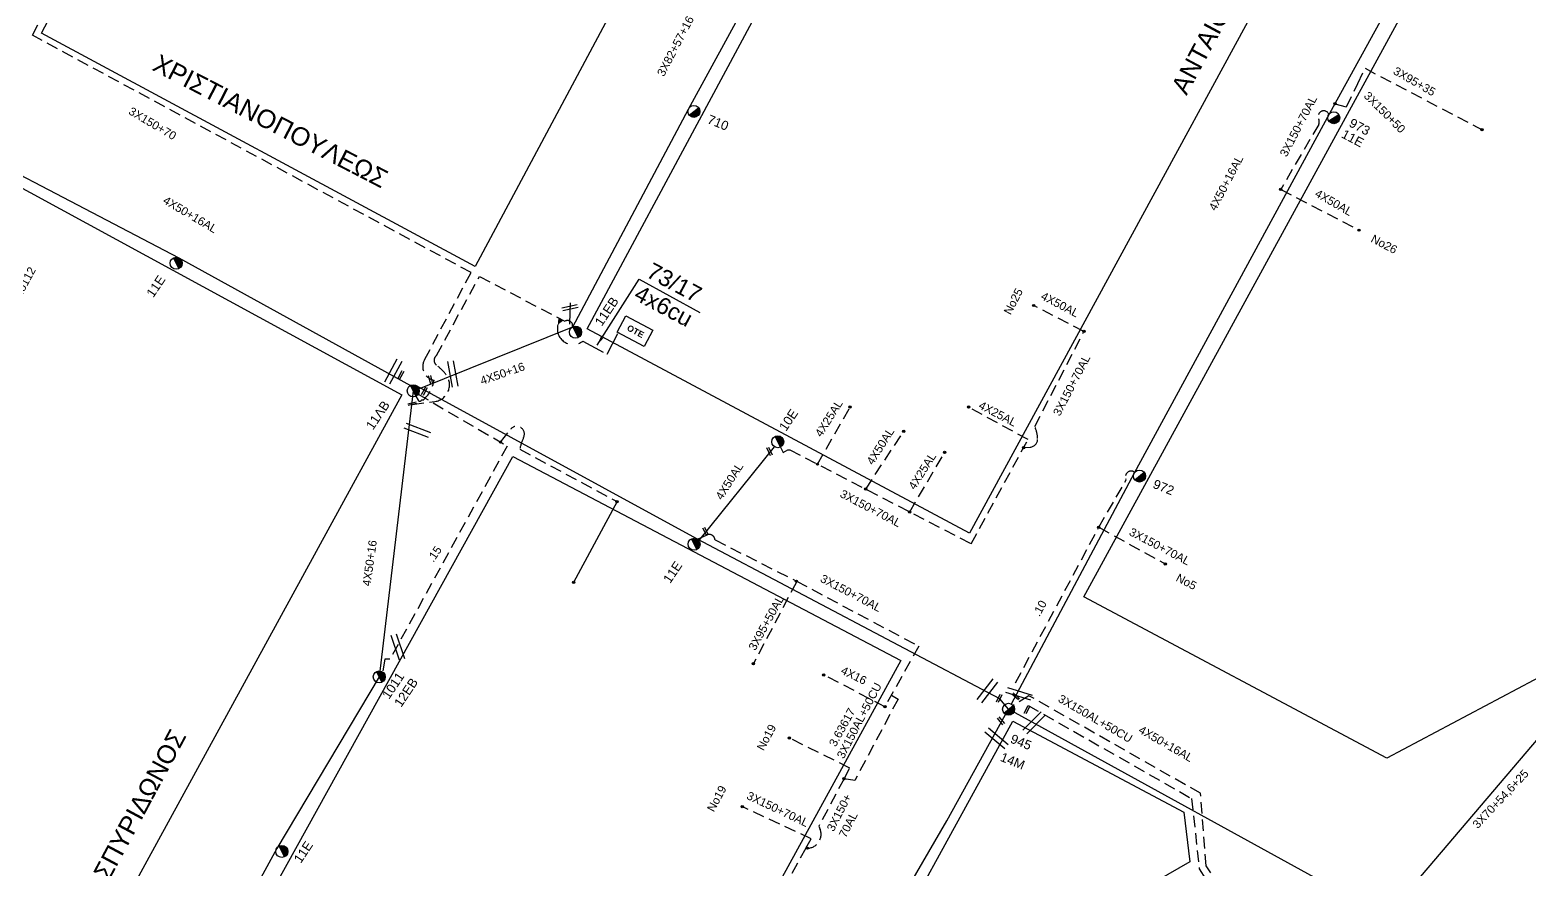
# Model space of a CAD drawing. Header units: millimetres. Extents: x 2101 to 3312, y 775 to 1363.
# Drawn here: x 2577.4 to 2741.3, y 948.8 to 1040.5 of the extents above; entities that cross this region are included whole.
import ezdxf

# ---------------------------------------------------------------- set-up
doc = ezdxf.new("R2010")
doc.units = ezdxf.units.MM
doc.linetypes.add('DASHED', pattern=[19.05, 12.7, -6.35])
for name, color, linetype in [('Pillar OTE', 7, 'Continuous'), ('Άγνωστα', 7, 'Continuous'), ('Γυμνά εναέρια ΧΤ (3Φ)   4x50AL', 7, 'Continuous'), ('Γυμνά εναέρια ΧΤ και ΦΟΠ (3Φ)   4x50+16AL', 7, 'Continuous'), ('Εναέρια παροχή ΧΤ 4x16', 7, 'SYN_LINE'), ('Επιγραφές - Σχήματα', 7, 'Continuous'), ('Καλώδια ΧΤ   3x150+70 XLPE', 7, 'DASHED'), ('Καλώδια ΧΤ   3x150+70AL', 7, 'DASHED'), ('Καλώδια ΧΤ   3x150AL+50CU', 7, 'DASHED'), ('Καλώδια ΧΤ   3x150AL+50XLPE', 7, 'DASHED'), ('Καλώδια ΧΤ   3x95+50 AL XLPE', 7, 'DASHED'), ('Μηχανική τομή', 7, 'Continuous'), ('Στύλος ΦΜ', 7, 'Continuous'), ('Στύλος ΦΜ @ 1', 7, 'Continuous'), ('Συνδέσεις', 7, 'Continuous'), ('Τομή', 7, 'Continuous'), ('Υπόβαθρο ΔΕΗ', 7, 'Continuous'), ('Υπόγεια Καλώδια Δικτύου ΧΤ   .10', 7, 'DASHED'), ('Υπόγεια Καλώδια Δικτύου ΧΤ   .15', 7, 'DASHED'), ('Υπόγεια καλώδια Παροχών ΧΤ   4x50AL', 7, 'DASHED'), ('Υπόγεια καλώδια Παροχών ΧΤ   4x6', 7, 'DASHED')]:
    doc.layers.add(name, color=color, linetype=linetype)
doc.styles.add('arial', font='arial.ttf')
doc.styles.get("Standard").update_dxf_attribs({"font": 'arial.ttf'})
doc.linetypes.add('SYN_LINE', pattern='A,0.5,-0.0001,["/\\/\\/\\/",Standard,S=0.1,R=0,X=0,Y=-0.05],-0.25', length=0.7501)
doc.dimstyles.new('ISO-25', dxfattribs={"dimtxt": 2.5, "dimasz": 2.5, "dimexe": 1.25, "dimexo": 0.625, "dimtad": 1, "dimtxsty": 'Standard', "dimcen": 2.5, "dimadec": 0, "dimazin": 0, "dimtfac": 1, "dimtmove": 0, "dimatfit": 3, "dimfxl": 1, "dimarcsym": 0})

# ---------------------------------------------------------------- blocks, each defined once
blk = doc.blocks.new('ΥΠΑΡΧΩΝ ΤΣΙΜΕΝΤΕΝΙΟΣ ΣΤΥΛΟΣ')
at = {"layer": 'Στύλος ΦΜ'}
blk.add_hatch(color=7, dxfattribs=at).paths.add_polyline_path([(-1.29, -2.28, 0.574793), (2.62, 0, 0.268822), (1.3, 2.27)])
at = {"layer": 'Στύλος ΦΜ', "color": 7}
blk.add_line((-1.29, -2.28), (1.3, 2.27), dxfattribs=at)
blk.add_circle((0, 0), 2.62, dxfattribs=at)
at = {"layer": 'Στύλος ΦΜ', "flags": 4}
for tag, p in [('ΤΥΠΟΣ', (-4.91, 3.03)), ('ΑΡΙΘΜΟΣ', (-4.68, 8.05))]:
    blk.add_attdef(tag, p, '', height=4, dxfattribs=at)
blk = doc.blocks.new('ΤΟΜΗ')
at = {"layer": 'Τομή', "ltscale": 40}
for p, q in [((-5.68, 0), (5.68, 0)), ((5.68, -2.33), (-5.68, -2.33))]:
    blk.add_line(p, q, dxfattribs=at)
blk = doc.blocks.new('ΜΗΧΑΝΙΚΗ ΤΟΜΗ')
at = {"layer": 'Μηχανική τομή', "ltscale": 40}
for p, q in [((-1.89, 0.78), (1.89, 0.78)), ((1.89, 0), (-1.89, 0))]:
    blk.add_line(p, q, dxfattribs=at)
blk = doc.blocks.new('_ΣΥΝΔΕΣΗ')
at = {"layer": 'Συνδέσεις', "linetype": 'SYN_LINE', "ltscale": 40}
blk.add_hatch(color=256, dxfattribs=at).paths.add_polyline_path([(0.5, -0.01, 1), (-0.5, -0.01, 1)])
at = {"layer": 'Συνδέσεις'}
blk.add_circle((0, -0.01), 0.5, dxfattribs=at)
blk = doc.blocks.new('PILLAR ΟΤΕ')
at = {"layer": 'Pillar OTE', "ltscale": 40}
blk.add_lwpolyline([(-3.31, 2.02), (3.39, 2.02), (3.39, -1.99), (-3.31, -1.99)], close=True, dxfattribs=at)
at = {"layer": 'Pillar OTE', "insert": (-1.81, 0.71), "char_height": 1.3575, "width": 109.961, "attachment_point": 1}
blk.add_mtext('{\\fArial|b1|i0|c161|p34;OTE}', dxfattribs=at)
blk = doc.blocks.new('τομή_')
at = {"layer": 'Επιγραφές - Σχήματα'}
for p, q in [((-1.29, -0.22), (0.13, 0.75)), ((-1.08, -0.46), (0.34, 0.51)), ((-0.66, 0.62), (-0.29, -0.37))]:
    blk.add_line(p, q, dxfattribs=at)

msp = doc.modelspace()

# ---------------------------------------------------------------- hatches: boundary and pattern name
at = {"layer": 'Pillar OTE', "ltscale": 40}
h = msp.add_hatch(color=256, dxfattribs=at)
h.dxf.hatch_style = 1
h.paths.add_polyline_path([(2635.15, 1009.05), (2635.11, 1008.31), (2635.71, 1008.76)])

# ---------------------------------------------------------------- linework, layer by layer
at = {"layer": 'Άγνωστα', "color": 2}
msp.add_lwpolyline([(2619.89, 1001.3), (2636.74, 1008.08), (2649.38, 1031.88), (2666.83, 1063.84), (2678.84, 1085.96), (2680.05, 1085.3), (2687.34, 1099.4)], dxfattribs=at)
at = {"layer": 'Άγνωστα', "color": 6, "linetype": 'SYN_LINE', "ltscale": 10}
msp.add_lwpolyline([(2789.38, 1043.61), (2750.23, 972.37), (2725.25, 943.02)], dxfattribs=at)
at = {"layer": 'Άγνωστα', "color": 1, "linetype": 'DASHED', "ltscale": 0.1}
for points in [[(2720.09, 1032.48), (2721.38, 1032.13), (2722.6, 1034.7), (2723.39, 1036.36), (2736.19, 1029.63)], [(2663.5, 993.05), (2667.07, 999.29)], [(2686.53, 995.73), (2680.02, 999.29)], [(2673.59, 987.83), (2677.41, 994.33)], [(2666.41, 958.64), (2667.03, 959.8), (2660.42, 963.09)]]:
    msp.add_lwpolyline(points, dxfattribs=at)
at = {"layer": 'Άγνωστα', "color": 85, "linetype": 'DASHED', "ltscale": 0.1}
for points in [[(2619.18, 999.57), (2621.66, 999.91, 0.580192), (2622.86, 1002.86, 0.06253), (2621.83, 1003.88, -0.493212), (2621.83, 1004.94), (2626.52, 1013.59), (2635.87, 1008.68), (2635.87, 1008.68), (2635.87, 1008.68, -0.668076), (2636.7, 1008.06)], [(2628.83, 995.46), (2629.93, 996.86, -0.892241), (2631.36, 995.98, 0.061472), (2630.94, 994.68), (2641.58, 988.95)]]:
    msp.add_lwpolyline(points, format="xyb", dxfattribs=at)
at = {"layer": 'Άγνωστα', "color": 173}
msp.add_lwpolyline([(2619.28, 1001.07), (2615.57, 969.78), (2604.35, 951.01), (2580.17, 906.57)], dxfattribs=at)
at = {"layer": 'Άγνωστα', "color": 85}
for points in [[(2684.4, 966.23), (2683.46, 967.39), (2650.3, 984.87), (2619.64, 1001.61)], [(2641.58, 988.95), (2636.83, 980.12)]]:
    msp.add_lwpolyline(points, dxfattribs=at)
at = {"layer": 'Άγνωστα', "color": 30}
msp.add_lwpolyline([(2639.21, 887.72), (2643.9, 895.83), (2645.25, 898.17), (2647.26, 901.66), (2654.88, 915.03), (2662.72, 928.79), (2665.44, 932.98), (2677.66, 954.02), (2684.08, 965.66)], dxfattribs=at)
at = {"layer": 'Γυμνά εναέρια ΧΤ (3Φ)   4x50AL', "color": 1, "linetype": 'DASHED', "ltscale": 0.1}
for points in [[(2714.17, 1023.11), (2722.72, 1018.65)], [(2692.64, 1007.57), (2687.16, 1010.41)], [(2668.77, 990.32), (2672.94, 996.65)]]:
    msp.add_lwpolyline(points, dxfattribs=at)
at = {"layer": 'Γυμνά εναέρια ΧΤ (3Φ)   4x50AL', "color": 1, "ltscale": 40}
msp.add_lwpolyline([(2650.52, 984.67), (2658.79, 994.96)], dxfattribs=at)
at = {"layer": 'Γυμνά εναέρια ΧΤ και ΦΟΠ (3Φ)   4x50+16AL', "color": 1, "ltscale": 40}
msp.add_lwpolyline([(2740.72, 1070.01), (2719.5, 1031.42), (2698.14, 992.06), (2684.7, 966.81)], dxfattribs=at)
at = {"layer": 'Γυμνά εναέρια ΧΤ και ΦΟΠ (3Φ)   4x50+16AL', "color": 30, "ltscale": 40}
msp.add_lwpolyline([(2561.13, 1032.62), (2593.65, 1015.61), (2618.99, 1001.66)], dxfattribs=at)
at = {"layer": 'Γυμνά εναέρια ΧΤ και ΦΟΠ (3Φ)   4x50+16AL', "color": 173, "ltscale": 40}
msp.add_lwpolyline([(2725.5, 943.63), (2684.4, 966.23)], dxfattribs=at)
at = {"layer": 'Γυμνά εναέρια ΧΤ και ΦΟΠ (3Φ)   4x50+16AL', "color": 6, "linetype": 'DASHED', "ltscale": 0.1}
msp.add_lwpolyline([(2686.55, 966.65), (2704.41, 956.48), (2705.26, 948.78), (2713.28, 935.76)], dxfattribs=at)
at = {"layer": 'Εναέρια παροχή ΧΤ 4x16', "color": 1, "linetype": 'DASHED', "ltscale": 0.1}
msp.add_lwpolyline([(2670.88, 966.51), (2664.18, 970)], dxfattribs=at)
at = {"layer": 'Καλώδια ΧΤ   3x150+70 XLPE', "color": 85, "ltscale": 0.1}
msp.add_lwpolyline([(2619.57, 1000.49), (2619.81, 1000.06, 0.531342), (2620.16, 1000.02, -0.456059), (2620.33, 1000.03, 0.181916), (2621.56, 1002.22, -0.513291), (2620.52, 1004.48), (2625.61, 1014.01), (2577.64, 1039.97), (2591.09, 1065.79, 0.171924), (2591.19, 1066.55, -0.151819), (2591.45, 1069.08, -0.190006), (2592.96, 1070.62), (2595.85, 1077.02), (2600.31, 1075.01)], format="xyb", dxfattribs=at)
at = {"layer": 'Καλώδια ΧΤ   3x150+70AL', "color": 1, "ltscale": 0.1}
for points in [[(2719.47, 1031.35), (2719.33, 1031.5, 0.863322), (2718.32, 1030.83, -0.22411), (2718.32, 1030.2), (2714.17, 1023.11)], [(2686.05, 994.86), (2686.76, 994.91, 0.404788), (2687.58, 995.84, 0.094717), (2687.26, 997.18), (2692.64, 1007.57)], [(2650.36, 984.83), (2651.11, 985.17), (2651.35, 985.29, -0.541131), (2652.29, 984.76), (2661.2, 980.25), (2674.57, 973.14), (2670.88, 966.51)], [(2666.41, 958.64), (2663.66, 953.46), (2663.8, 953.07, -0.552126), (2662.24, 951.04, -21.118789)], [(2662.24, 951.04), (2648.5, 926.61), (2648.75, 926.3, -0.637149), (2647.63, 924.04, -91.102306)]]:
    msp.add_lwpolyline(points, format="xyb", dxfattribs=at)
for points in [[(2659.44, 994.91), (2659.74, 994.32), (2660.26, 994.62), (2660.47, 994.62), (2680.31, 984.35), (2686.53, 995.73)], [(2694.27, 986.14), (2701.54, 982.14)], [(2662.24, 951.04), (2662.82, 952.07), (2655.27, 955.58)]]:
    msp.add_lwpolyline(points, dxfattribs=at)
at = {"layer": 'Καλώδια ΧΤ   3x150AL+50CU', "color": 1, "ltscale": 0.1}
msp.add_lwpolyline([(2671.59, 967.79), (2672.31, 967.35), (2667.59, 958.44), (2666.41, 958.64)], dxfattribs=at)
at = {"layer": 'Καλώδια ΧΤ   3x150AL+50CU', "color": 2, "ltscale": 0.1}
msp.add_lwpolyline([(2713.82, 937.18), (2706.01, 949.12), (2705.4, 957.04), (2686.63, 967.71), (2684.91, 966.64)], dxfattribs=at)
at = {"layer": 'Καλώδια ΧΤ   3x150AL+50XLPE', "linetype": 'DASHED', "ltscale": 0.2}
msp.add_lwpolyline([(2636.4, 1009.65), (2636.36, 1008.38)], dxfattribs=at)
at = {"layer": 'Καλώδια ΧΤ   3x95+50 AL XLPE', "color": 1, "ltscale": 0.1}
msp.add_lwpolyline([(2661.19, 980.13), (2656.54, 971.31)], dxfattribs=at)
at = {"layer": 'Υπόβαθρο ΔΕΗ'}
for points in [[(2651.48, 1118.05), (2675.91, 1104.7), (2669.9, 1093.57), (2668.34, 1093.98), (2666.8, 1090.85), (2626.05, 1014.69), (2578.61, 1040.19), (2608.78, 1097.48), (2610.32, 1096.67), (2613.14, 1102.04), (2637.69, 1090.12), (2651.48, 1118.05)], [(2688.24, 1097.95), (2729.25, 1075.84), (2680.12, 985.49), (2638.29, 1007.85), (2679.1, 1083.81), (2680.6, 1083.4), (2688.24, 1097.95)], [(2787.98, 1043.33), (2749, 973.22), (2725.78, 960.87), (2692.63, 978.53), (2741.91, 1068.82), (2787.93, 1043.24)], [(2571.19, 1026.14), (2618.04, 1000.63), (2538.98, 856.13), (2482.95, 825.01), (2466.64, 833.67), (2553.45, 993.18), (2571.19, 1026.14)], [(2643.99, 1013.29), (2650.63, 1009.63)], [(2630.17, 993.88), (2672.62, 971.57), (2640.77, 913.43), (2606.08, 893.61), (2581.74, 906.42), (2630.17, 993.88)], [(2684.85, 964.92), (2703.57, 954.98), (2704.21, 949.54), (2670.11, 929.9), (2667.2, 932.71), (2684.85, 964.92)]]:
    msp.add_lwpolyline(points, dxfattribs=at)
at = {"layer": 'Υπόγεια Καλώδια Δικτύου ΧΤ   .10', "color": 1, "ltscale": 0.1}
msp.add_lwpolyline([(2685.17, 969.14), (2694.27, 986.14), (2697.28, 991.34), (2697.23, 991.46, -0.75671), (2698.2, 992.16, -1.000075)], format="xyb", dxfattribs=at)
at = {"layer": 'Υπόγεια Καλώδια Δικτύου ΧΤ   .15', "color": 85, "ltscale": 0.1}
msp.add_lwpolyline([(2619.82, 1000.71), (2629.56, 995.03), (2616.73, 971.7), (2616.19, 971.7), (2615.93, 970.32)], dxfattribs=at)
at = {"layer": 'Υπόγεια καλώδια Παροχών ΧΤ   4x6', "color": 85, "linetype": 'DASHED', "ltscale": 0.2}
msp.add_lwpolyline([(2635.11, 1008.32, 0.727611), (2637.82, 1006.51), (2640.48, 1005.09), (2641.73, 1007.44)], format="xyb", dxfattribs=at)

# ---------------------------------------------------------------- block references
at = {"layer": 'Pillar OTE', "xscale": 0.5, "yscale": 0.5, "zscale": 0.5, "rotation": 331.8779082864287}
msp.add_blockref('PILLAR ΟΤΕ', (2643.53, 1007.6), dxfattribs=at)
at = {"layer": 'Επιγραφές - Σχήματα', "rotation": 337.6900098972248}
msp.add_blockref('τομή_', (2636.82, 1009.88), dxfattribs=at)
at = {"layer": 'Μηχανική τομή'}
for p, xscale, yscale, zscale, rotation in [((2618.02, 1002.77), 0.2499999999999998, 0.2499999999999998, 0.2499999999999998, 61.34386164855515), ((2621.27, 1002.29), 0.2499999999999999, 0.2499999999999999, 0.2499999999999999, 104.3294954535514), ((2620.59, 1000.99), 0.2499999999999998, 0.2499999999999998, 0.2499999999999998, 61.34386164855515), ((2619.18, 999.57), 0.2499999999999998, 0.2499999999999998, 0.2499999999999998, 12.19902901241355), ((2658.35, 994.48), 0.2499999999999998, 0.2499999999999998, 0.2499999999999998, 115.4068027663716), ((2651.17, 985.64), 0.2499999999999998, 0.2499999999999998, 0.2499999999999998, 297.2371413596816), ((2683.46, 967.39), 0.2499999999999998, 0.2499999999999998, 0.2499999999999998, 65.44545262861305), ((2685.25, 967.71), 0.2499999999999998, 0.2499999999999998, 0.2499999999999998, 137.6942536919441), ((2686.33, 966.23), 0.2499999999999998, 0.2499999999999998, 0.2499999999999998, 242.6189840861619), ((2683.64, 965.03), 0.2499999999999998, 0.2499999999999998, 0.2499999999999998, 129.0215904218319)]:
    msp.add_blockref('ΜΗΧΑΝΙΚΗ ΤΟΜΗ', p, dxfattribs=dict(at, xscale=xscale, yscale=yscale, zscale=zscale, rotation=rotation))
at = {"layer": 'Στύλος ΦΜ @ 1', "ltscale": 40}
ref = msp.add_blockref('ΥΠΑΡΧΩΝ ΤΣΙΜΕΝΤΕΝΙΟΣ ΣΤΥΛΟΣ', (2649.98, 1031.64), dxfattribs=dict(at, xscale=0.25, yscale=0.25, zscale=0.25, rotation=338.0348720893729))
ref.add_attrib('ΤΥΠΟΣ', '710', (2651.36, 1030.38), dxfattribs={"layer": 'Στύλος ΦΜ', "height": 1, "rotation": 338.0349, "flags": 4})
ref = msp.add_blockref('ΥΠΑΡΧΩΝ ΤΣΙΜΕΝΤΕΝΙΟΣ ΣΤΥΛΟΣ', (2719.97, 1030.95), dxfattribs=dict(at, xscale=0.2499999999999999, yscale=0.2499999999999999, zscale=0.2499999999999999, rotation=332.1162570386498))
ref.add_attrib('ΤΥΠΟΣ', '973', (2721.54, 1030.06), dxfattribs={"layer": 'Στύλος ΦΜ', "height": 1, "rotation": 332.1163, "flags": 4})
ref.add_attrib('ΑΡΙΘΜΟΣ', '11E', (2720.71, 1028.84), dxfattribs={"layer": 'Στύλος ΦΜ', "height": 1, "rotation": 332.1163, "flags": 4})
ref = msp.add_blockref('ΥΠΑΡΧΩΝ ΤΣΙΜΕΝΤΕΝΙΟΣ ΣΤΥΛΟΣ', (2593.35, 1015.03), dxfattribs=dict(at, xscale=0.2499999999999999, yscale=0.2499999999999999, zscale=0.2499999999999999, rotation=56.11631112796076))
ref.add_attrib('ΤΥΠΟΣ', '11E', (2590.85, 1011.2), dxfattribs={"layer": 'Στύλος ΦΜ', "height": 1, "rotation": 56.1163, "flags": 4})
ref = msp.add_blockref('ΥΠΑΡΧΩΝ ΤΣΙΜΕΝΤΕΝΙΟΣ ΣΤΥΛΟΣ', (2637.03, 1007.49), dxfattribs=dict(at, xscale=0.2499999999999999, yscale=0.2499999999999999, zscale=0.2499999999999999, rotation=56.11631112796076))
ref.add_attrib('ΤΥΠΟΣ', '11EB', (2639.9, 1008.06), dxfattribs={"layer": 'Στύλος ΦΜ', "height": 1, "rotation": 56.1163, "flags": 4})
ref = msp.add_blockref('ΥΠΑΡΧΩΝ ΤΣΙΜΕΝΤΕΝΙΟΣ ΣΤΥΛΟΣ', (2619.28, 1001.07), dxfattribs=dict(at, xscale=0.2499999999999999, yscale=0.2499999999999999, zscale=0.2499999999999999, rotation=56.11631112796076))
ref.add_attrib('ΤΥΠΟΣ', '11ΛΒ', (2614.87, 996.71), dxfattribs={"layer": 'Στύλος ΦΜ', "height": 1, "rotation": 56.1163, "flags": 4})
ref = msp.add_blockref('ΥΠΑΡΧΩΝ ΤΣΙΜΕΝΤΕΝΙΟΣ ΣΤΥΛΟΣ', (2659.15, 995.5), dxfattribs=dict(at, xscale=0.2499999999999999, yscale=0.2499999999999999, zscale=0.2499999999999999, rotation=56.11631112796076))
ref.add_attrib('ΤΥΠΟΣ', '10E', (2660.05, 996.57), dxfattribs={"layer": 'Στύλος ΦΜ', "height": 1, "rotation": 56.1163, "flags": 4})
ref = msp.add_blockref('ΥΠΑΡΧΩΝ ΤΣΙΜΕΝΤΕΝΙΟΣ ΣΤΥΛΟΣ', (2698.72, 991.75), dxfattribs=dict(at, xscale=0.25, yscale=0.25, zscale=0.25, rotation=338.0348720893729))
ref.add_attrib('ΤΥΠΟΣ', '972', (2700.09, 990.49), dxfattribs={"layer": 'Στύλος ΦΜ', "height": 1, "rotation": 338.0349, "flags": 4})
ref = msp.add_blockref('ΥΠΑΡΧΩΝ ΤΣΙΜΕΝΤΕΝΙΟΣ ΣΤΥΛΟΣ', (2650, 984.29), dxfattribs=dict(at, xscale=0.2499999999999999, yscale=0.2499999999999999, zscale=0.2499999999999999, rotation=56.11631112796076))
ref.add_attrib('ΤΥΠΟΣ', '11E', (2647.38, 979.92), dxfattribs={"layer": 'Στύλος ΦΜ', "height": 1, "rotation": 56.1163, "flags": 4})
ref = msp.add_blockref('ΥΠΑΡΧΩΝ ΤΣΙΜΕΝΤΕΝΙΟΣ ΣΤΥΛΟΣ', (2615.57, 969.78), dxfattribs=dict(at, xscale=0.2499999999999999, yscale=0.2499999999999999, zscale=0.2499999999999999, rotation=56.11631112796076))
ref.add_attrib('ΤΥΠΟΣ', '12EB', (2617.96, 966.38), dxfattribs={"layer": 'Στύλος ΦΜ', "height": 1, "rotation": 56.1163, "flags": 4})
ref.add_attrib('ΑΡΙΘΜΟΣ', '1011', (2616.63, 967.26), dxfattribs={"layer": 'Στύλος ΦΜ', "height": 1, "rotation": 56.1163, "flags": 4})
ref = msp.add_blockref('ΥΠΑΡΧΩΝ ΤΣΙΜΕΝΤΕΝΙΟΣ ΣΤΥΛΟΣ', (2684.4, 966.23), dxfattribs=dict(at, xscale=0.25, yscale=0.25, zscale=0.25, rotation=338.0348720893729))
ref.add_attrib('ΤΥΠΟΣ', '945', (2684.5, 962.62), dxfattribs={"layer": 'Στύλος ΦΜ', "height": 1, "rotation": 338.0349, "flags": 4})
ref.add_attrib('ΑΡΙΘΜΟΣ', '14M', (2683.4, 960.62), dxfattribs={"layer": 'Στύλος ΦΜ', "height": 1, "rotation": 338.0349, "flags": 4})
ref = msp.add_blockref('ΥΠΑΡΧΩΝ ΤΣΙΜΕΝΤΕΝΙΟΣ ΣΤΥΛΟΣ', (2604.91, 950.68), dxfattribs=dict(at, xscale=0.2499999999999999, yscale=0.2499999999999999, zscale=0.2499999999999999, rotation=56.11631112796076))
ref.add_attrib('ΤΥΠΟΣ', '11E', (2606.98, 949.31), dxfattribs={"layer": 'Στύλος ΦΜ', "height": 1, "rotation": 56.1163, "flags": 4})
at = {"layer": 'Συνδέσεις', "xscale": 0.25, "yscale": 0.25, "zscale": 0.25}
for p in [(2720.09, 1032.48), (2736.19, 1029.63), (2714.17, 1023.11), (2722.72, 1018.65), (2687.16, 1010.41), (2692.64, 1007.57), (2667.07, 999.29), (2680.02, 999.29), (2628.83, 995.46), (2672.94, 996.65), (2677.41, 994.33), (2686.05, 994.86), (2663.5, 993.05), (2668.77, 990.32), (2641.58, 988.95), (2673.59, 987.83), (2694.27, 986.14), (2701.54, 982.14), (2636.83, 980.12), (2661.2, 980.25), (2656.49, 971.21), (2664.18, 970), (2670.88, 966.51), (2660.42, 963.09), (2666.41, 958.64), (2655.27, 955.58), (2662.39, 951.04)]:
    msp.add_blockref('_ΣΥΝΔΕΣΗ', p, dxfattribs=at)
at = {"layer": 'Τομή'}
for p, xscale, yscale, zscale, rotation in [((2616.86, 1003.32), 0.2499999999999994, 0.2499999999999994, 0.2499999999999994, 61.61762564555436), ((2623.9, 1002.97), 0.2499999999999993, 0.2499999999999993, 0.2499999999999993, 280.2261071148739), ((2619.63, 996.47), 0.2499999999999994, 0.2499999999999994, 0.2499999999999994, 158.9798820291183), ((2617.87, 973.13), 0.2499999999999993, 0.2499999999999993, 0.2499999999999993, 288.788605631426), ((2681.85, 968.43), 0.2499999999999994, 0.2499999999999994, 0.2499999999999994, 51.82423439465871), ((2685.47, 967.64), 0.2499999999999994, 0.2499999999999994, 0.2499999999999994, 163.147395956906), ((2686.97, 964.96), 0.2499999999999993, 0.2499999999999993, 0.2499999999999993, 45.18909319364115), ((2682.9, 962.83), 0.2499999999999994, 0.2499999999999994, 0.2499999999999994, 139.9969663139616)]:
    msp.add_blockref('ΤΟΜΗ', p, dxfattribs=dict(at, xscale=xscale, yscale=yscale, zscale=zscale, rotation=rotation))

# ---------------------------------------------------------------- texts
at = {"ltscale": 40, "char_height": 0.9, "width": 69.1904, "attachment_point": 1, "style": 'arial'}
for insert, rotation in [((2626.5, 1002.56), 19.0858), ((2613.71, 979.78), 81.9395)]:
    msp.add_mtext('4X50+16', dxfattribs=dict(at, insert=insert, rotation=rotation))
at = {"layer": 'Άγνωστα', "ltscale": 40, "char_height": 0.9, "width": 69.1904, "attachment_point": 1, "style": 'arial'}
for s, insert, rotation in [('3X82+57+16', (2645.9, 1035.8), 62.5005), ('3X95+35', (2726.83, 1036.58), 330.0621), ('3X150+50', (2723.82, 1033.9), 314.9788), ('No26', (2724.36, 1018.21), 332.3499), ('No112', (2575.49, 1011.48), 61.6891), ('No25', (2683.82, 1009.73), 62.5005), ('4X25AL', (2663.16, 996.42), 57.7087), ('4X25AL', (2681.45, 1000), 332.3499), ('4X25AL', (2673.38, 990.65), 57.7087), ('No5', (2703.04, 981.12), 332.3499), ('3.63617', (2664.7, 962.49), 61.1547), ('No19', (2656.81, 962.05), 61.6891), ('3X70+54,6+25', (2735.06, 953.73), 46.7961), ('No19', (2651.37, 955.35), 61.6891)]:
    msp.add_mtext(s, dxfattribs=dict(at, insert=insert, rotation=rotation))
at = {"layer": 'Γυμνά εναέρια ΧΤ (3Φ)   4x50AL', "ltscale": 40, "char_height": 0.9, "width": 69.1904, "attachment_point": 1, "style": 'arial'}
for insert, rotation in [((2718.26, 1023.18), 330.0621), ((2688.26, 1011.95), 332.3499), ((2668.8, 993.37), 57.7087), ((2652.28, 989.54), 57.7087)]:
    msp.add_mtext('4X50AL', dxfattribs=dict(at, insert=insert, rotation=rotation))
at = {"layer": 'Γυμνά εναέρια ΧΤ και ΦΟΠ (3Φ)   4x50+16AL', "ltscale": 40, "char_height": 0.9, "width": 69.1904, "attachment_point": 1, "style": 'arial'}
for insert, rotation in [((2706.25, 1021.1), 62.3358), ((2592.28, 1022.43), 329.3176), ((2698.98, 964.5), 330.0621)]:
    msp.add_mtext('4X50+16AL', dxfattribs=dict(at, insert=insert, rotation=rotation))
at = {"layer": 'Εναέρια παροχή ΧΤ 4x16', "ltscale": 40, "insert": (2666.36, 970.99), "char_height": 0.9, "width": 69.1904, "attachment_point": 1, "rotation": 333.8703, "style": 'arial'}
msp.add_mtext('4X16', dxfattribs=at)
at = {"layer": 'Επιγραφές - Σχήματα', "ltscale": 40, "char_height": 2, "width": 28.8889, "attachment_point": 1, "style": 'arial'}
for s, insert, rotation in [('ANTAIOY', (2702.1, 1034.26), 61.8474), ('XPIΣTIANOΠOYΛEΩΣ', (2591.53, 1037.99), 332.683), ('AΓ. ΣΠYPIΔΩNOΣ', (2581.87, 943.93), 61.8474)]:
    msp.add_mtext(s, dxfattribs=dict(at, insert=insert, rotation=rotation))
at = {"layer": 'Καλώδια ΧΤ   3x150+70 XLPE', "ltscale": 40, "insert": (2588.52, 1032.18), "char_height": 0.9, "width": 69.1904, "attachment_point": 1, "rotation": 329.3176, "style": 'arial'}
msp.add_mtext('3X150+70', dxfattribs=at)
at = {"layer": 'Καλώδια ΧΤ   3x150+70AL', "ltscale": 40, "char_height": 0.9, "width": 69.1904, "attachment_point": 1, "style": 'arial'}
for s, insert, rotation in [('3X150+70AL', (2714.01, 1027), 62.5005), ('3X150+70AL', (2689.21, 998.65), 62.5005), ('3X150+70AL', (2666.29, 990.31), 332.3499), ('3X150+70AL', (2697.91, 986.14), 332.3499), ('3X150+70AL', (2664.13, 981.04), 332.3499), ('3X150+70AL', (2656.05, 957.28), 334.5487), ('3X150+\\P70AL', (2664.46, 953.19), 62.9098)]:
    msp.add_mtext(s, dxfattribs=dict(at, insert=insert, rotation=rotation))
at = {"layer": 'Καλώδια ΧΤ   3x150AL+50CU', "ltscale": 40, "char_height": 0.9, "width": 69.1904, "attachment_point": 1, "style": 'arial'}
for insert, rotation in [((2665.56, 961.16), 62.5666), ((2690.18, 967.9), 329.7518)]:
    msp.add_mtext('3X150AL+50CU', dxfattribs=dict(at, insert=insert, rotation=rotation))
at = {"layer": 'Καλώδια ΧΤ   3x95+50 AL XLPE', "ltscale": 40, "insert": (2655.9, 973.01), "char_height": 0.9, "width": 69.1904, "attachment_point": 1, "rotation": 61.1547, "style": 'arial'}
msp.add_mtext('3X95+50AL', dxfattribs=at)
at = {"layer": 'Υπόγεια Καλώδια Δικτύου ΧΤ   .10', "ltscale": 40, "insert": (2686.99, 976.73), "char_height": 0.9, "width": 69.1904, "attachment_point": 1, "rotation": 61.4722, "style": 'arial'}
msp.add_mtext('.10', dxfattribs=at)
at = {"layer": 'Υπόγεια Καλώδια Δικτύου ΧΤ   .15', "ltscale": 40, "insert": (2620.74, 982.75), "char_height": 0.9, "width": 69.1904, "attachment_point": 1, "rotation": 55.9806, "style": 'arial'}
msp.add_mtext('.15', dxfattribs=at)
at = {"layer": 'Υπόγεια καλώδια Παροχών ΧΤ   4x50AL', "color": 7, "ltscale": 0.2, "char_height": 1.8, "attachment_point": 1, "rotation": 332}
for s, insert in [('73/17', (2645.49, 1015.19)), ('4x6cu', (2644.14, 1012.73))]:
    msp.add_mtext_dynamic_manual_height_columns(s, width=1.8, gutter_width=12.5, heights=[0.118], dxfattribs=dict(at, insert=insert))

# ---------------------------------------------------------------- leaders
at = {"layer": 'Επιγραφές - Σχήματα', "ltscale": 40}
msp.add_leader([(2639.4, 1006.07), (2643.99, 1013.29)], dimstyle='ISO-25', override={"dimasz": 1, "dimtad": 0}, dxfattribs=at)

doc.saveas('drawing.dxf')
